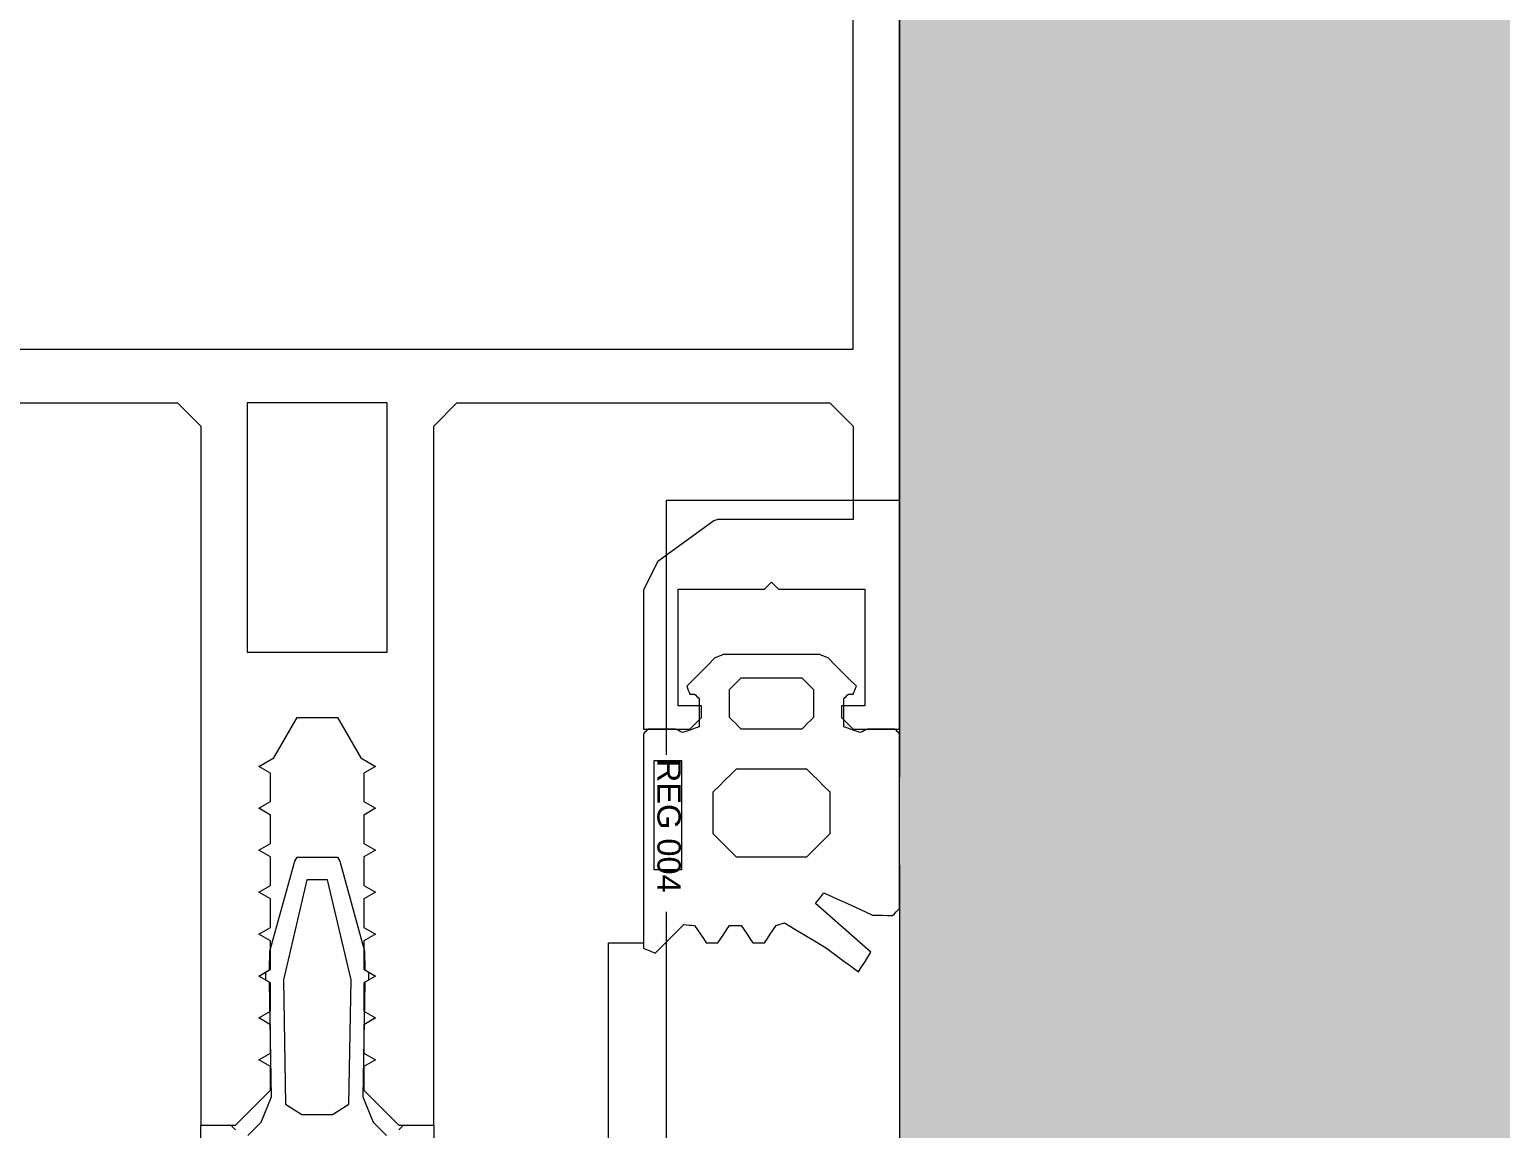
# Model space of a CAD drawing. Header units: millimetres. Extents: x -68946 to 288321, y -402657 to 324925.
# Drawn here: x 125930.6 to 125993.7, y -218728.1 to -218680.9 of the extents above; entities that cross this region are included whole.
import ezdxf

# ---------------------------------------------------------------- set-up
doc = ezdxf.new("R2010")
doc.units = ezdxf.units.MM
for name, color, linetype, lineweight in [('A-GLAZ-____-OTLN', 250, 'Continuous', 5), ('A-GLAZ-CURT-OTLN', 52, 'Continuous', 5), ('A-GLAZ-CWMG-MCUT', 51, 'Continuous', 9), ('A-GLAZ-CWMG-OTLN', 51, 'Continuous', 5), ('G-XREF-____-OTLN', 250, 'Continuous', 9)]:
    doc.layers.add(name, color=color, linetype=linetype, lineweight=lineweight)
doc.styles.add('Arial', font='arial.ttf', dxfattribs={"height": 1})

# ---------------------------------------------------------------- blocks, each defined once
blk = doc.blocks.new('PNS_Панель прямоугольная2 - Нр_Стекло - 40мм-V49-АР1_Маркировочный план 3 этажа секция 2_3')
at = {"layer": 'A-GLAZ-____-OTLN'}
h = blk.add_hatch(dxfattribs=at)
h.set_pattern_fill('FP_31', color=256, style=0, pattern_type=2)
h.set_pattern_definition([(45, (-98507.5, -39714.82), (-282.8427, 282.8427), [200, -600]), (45, (-98707.5, -39814.82), (-282.8427, 282.8427), [600, -200]), (45, (-98307.5, -39914.82), (-282.8427, 282.8427), [200, -600])])
h.paths.add_polyline_path([(502.5, 0), (501.764, 21.781), (500.5, 25.238), (500.5, 25.669), (500.5, 26.569), (500.603, 27.669), (502.5, 30.018), (502.5, 40), (492.5, 40), (492.5, 28.094), (495.5, 27.019), (492.5, 26.219), (495.5, 25.669), (495.229, 22.902), (492.5, 24.344), (492.5, 0)])
h.paths.add_polyline_path([(-492.5, 28.094), (-495.178, 28.094), (-494.187, 30.018)])
h.paths.add_polyline_path([(-492.5, 0), (-492.5, 24.344), (-495.229, 22.902), (-495.5, 25.669), (-492.5, 26.219), (-494.244, 27.469), (-492.5, 28.094), (-492.5, 40), (-502.5, 40), (-501.813, 30.018), (-500.5, 27.469), (-500.5, 26.569), (-500.846, 25.369), (-500.5, 24.818), (-502.5, 21), (-502.5, 0)])
h.paths.add_polyline_path([(495.5, 27.469), (492.5, 28.094), (494.187, 30.018), (495.178, 28.094)])
for p, q in [((-502.5, 40), (-492.5, 40)), ((-502.5, 29.062), (-502.5, 40)), ((-502.5, 0), (-502.5, 22.328))]:
    blk.add_line(p, q, dxfattribs=at)
blk = doc.blocks.new('Прямоугольный импост - Рядовой 50х200-40428490-АР1_Маркировочный план 3 этажа секция 2_3')
at = {"layer": 'A-GLAZ-CWMG-OTLN'}
blk.add_hatch(color=10, dxfattribs=at).paths.add_polyline_path([(82100, 39775.024), (83085, 39775.154), (83085, 39975.024), (82100, 39975.024), (82100, 39775.154)])
at = {"layer": 'A-GLAZ-CWMG-MCUT', "lineweight": 5}
for p, q in [((82100, 39975.024), (82100, 39842.918)), ((82100, 39839.168), (82100, 39775.024))]:
    blk.add_line(p, q, dxfattribs=at)
blk = doc.blocks.new('Прямоугольный импост - 200_dwg-V50-АР1_Маркировочный план 3 этажа секция 2_3')
at = {"layer": 'G-XREF-____-OTLN', "flags": 128}
for points in [[(227974.452, 196795.968), (227990.452, 196795.968), (227991.452, 196794.968), (227991.452, 196764.968), (227992.952, 196764.968), (227994.452, 196766.468), (227994.452, 196767.479), (227993.952, 196767.768), (227994.452, 196768.056), (227994.452, 196769.279), (227993.952, 196769.568), (227994.452, 196769.856), (227994.452, 196771.079), (227993.952, 196771.368), (227994.452, 196771.656), (227994.452, 196772.879), (227993.952, 196773.168), (227994.452, 196773.456), (227994.452, 196774.679), (227993.952, 196774.968), (227994.452, 196775.256), (227994.452, 196776.479), (227993.952, 196776.768), (227994.452, 196777.056), (227994.452, 196778.279), (227993.952, 196778.568), (227994.452, 196778.856), (227994.452, 196780.079), (227993.952, 196780.368), (227994.585, 196780.733), (227995.586, 196782.468), (227997.318, 196782.468), (227998.32, 196780.733), (227998.952, 196780.368), (227998.452, 196780.079), (227998.452, 196778.856), (227998.952, 196778.568), (227998.452, 196778.279), (227998.452, 196777.056), (227998.952, 196776.768), (227998.452, 196776.479), (227998.452, 196775.256), (227998.952, 196774.968), (227998.452, 196774.679), (227998.452, 196773.456), (227998.952, 196773.168), (227998.452, 196772.879), (227998.452, 196771.656), (227998.952, 196771.368), (227998.452, 196771.079), (227998.452, 196769.856), (227998.952, 196769.568), (227998.452, 196769.279), (227998.452, 196768.056), (227998.952, 196767.768), (227998.452, 196767.479), (227998.452, 196766.468), (227999.952, 196764.968), (228001.452, 196764.968), (228001.452, 196794.968), (228002.452, 196795.968), (228018.452, 196795.968), (228019.452, 196794.968), (228019.452, 196790.968), (228013.65, 196790.968), (228013.473, 196790.91), (228011.071, 196789.164), (228010.452, 196787.951), (228010.452, 196781.968), (228012.452, 196781.968), (228012.952, 196782.468), (228012.952, 196782.968), (228011.952, 196782.968), (228011.952, 196787.968), (228015.652, 196787.968), (228015.952, 196788.268), (228016.252, 196787.968), (228019.952, 196787.968), (228019.952, 196782.968), (228018.952, 196782.968), (228018.952, 196782.468), (228019.452, 196781.968), (228021.452, 196781.968), (228021.452, 196911.968)], [(228013.523, 196785.021), (228013.22, 196784.718), (228012.917, 196784.415), (228012.614, 196784.112), (228012.311, 196783.809)], [(228013.876, 196785.168), (228013.788, 196785.131), (228013.7, 196785.094), (228013.611, 196785.058), (228013.523, 196785.021)], [(228018.028, 196785.168), (228016.99, 196785.168), (228015.952, 196785.168), (228014.914, 196785.168), (228013.876, 196785.168)], [(228018.382, 196785.021), (228018.293, 196785.058), (228018.205, 196785.094), (228018.116, 196785.131), (228018.028, 196785.168)], [(228019.594, 196783.809), (228019.291, 196784.112), (228018.988, 196784.415), (228018.685, 196784.718), (228018.382, 196785.021)], [(228012.311, 196783.809), (228012.346, 196783.724), (228012.382, 196783.638), (228012.417, 196783.553), (228012.452, 196783.468)], [(228014.152, 196783.668), (228014.277, 196783.793), (228014.402, 196783.918), (228014.527, 196784.043), (228014.652, 196784.168)], [(228014.652, 196784.168), (228015.302, 196784.168), (228015.952, 196784.168), (228016.602, 196784.168), (228017.252, 196784.168)], [(228017.252, 196784.168), (228017.377, 196784.043), (228017.502, 196783.918), (228017.627, 196783.793), (228017.752, 196783.668)], [(228019.452, 196783.468), (228019.488, 196783.553), (228019.523, 196783.638), (228019.558, 196783.724), (228019.594, 196783.809)], [(228012.452, 196783.468), (228012.502, 196783.468), (228012.552, 196783.468), (228012.602, 196783.468), (228012.652, 196783.468)], [(228012.652, 196783.468), (228012.702, 196783.418), (228012.752, 196783.368), (228012.802, 196783.318), (228012.852, 196783.268)], [(228012.852, 196783.268), (228012.852, 196782.967), (228012.852, 196782.666), (228012.852, 196782.366), (228012.852, 196782.065)], [(228014.152, 196782.468), (228014.152, 196782.768), (228014.152, 196783.068), (228014.152, 196783.368), (228014.152, 196783.668)], [(228017.752, 196783.668), (228017.752, 196783.368), (228017.752, 196783.068), (228017.752, 196782.768), (228017.752, 196782.468)], [(228019.052, 196783.268), (228019.102, 196783.318), (228019.152, 196783.368), (228019.202, 196783.418), (228019.252, 196783.468)], [(228019.052, 196782.065), (228019.052, 196782.366), (228019.052, 196782.666), (228019.052, 196782.967), (228019.052, 196783.268)], [(228019.252, 196783.468), (228019.302, 196783.468), (228019.352, 196783.468), (228019.402, 196783.468), (228019.452, 196783.468)], [(228010.652, 196781.968), (228010.602, 196781.918), (228010.552, 196781.868), (228010.502, 196781.818), (228010.452, 196781.768)], [(228011.826, 196781.968), (228011.532, 196781.968), (228011.239, 196781.968), (228010.946, 196781.968), (228010.652, 196781.968)], [(228012.139, 196781.816), (228012.061, 196781.854), (228011.982, 196781.892), (228011.904, 196781.93), (228011.826, 196781.968)], [(228012.852, 196782.065), (228012.674, 196782.003), (228012.496, 196781.941), (228012.317, 196781.879), (228012.139, 196781.816)], [(228014.652, 196781.968), (228014.527, 196782.093), (228014.402, 196782.218), (228014.277, 196782.343), (228014.152, 196782.468)], [(228017.252, 196781.968), (228016.602, 196781.968), (228015.952, 196781.968), (228015.302, 196781.968), (228014.652, 196781.968)], [(228017.752, 196782.468), (228017.627, 196782.343), (228017.502, 196782.218), (228017.377, 196782.093), (228017.252, 196781.968)], [(228019.765, 196781.816), (228019.587, 196781.879), (228019.409, 196781.941), (228019.231, 196782.003), (228019.052, 196782.065)], [(228020.079, 196781.968), (228020, 196781.93), (228019.922, 196781.892), (228019.844, 196781.854), (228019.765, 196781.816)], [(228021.252, 196781.968), (228020.959, 196781.968), (228020.665, 196781.968), (228020.372, 196781.968), (228020.079, 196781.968)], [(228021.452, 196781.768), (228021.402, 196781.818), (228021.352, 196781.868), (228021.302, 196781.918), (228021.252, 196781.968)], [(228010.452, 196781.768), (228010.452, 196779.468), (228010.452, 196777.168), (228010.452, 196774.868), (228010.452, 196772.568)], [(228021.452, 196774.268), (228021.452, 196776.143), (228021.452, 196778.018), (228021.452, 196779.893), (228021.452, 196781.768)], [(228013.452, 196779.268), (228013.702, 196779.518), (228013.952, 196779.768), (228014.202, 196780.018), (228014.452, 196780.268)], [(228014.452, 196780.268), (228015.202, 196780.268), (228015.952, 196780.268), (228016.702, 196780.268), (228017.452, 196780.268)], [(228017.452, 196780.268), (228017.702, 196780.018), (228017.952, 196779.768), (228018.202, 196779.518), (228018.452, 196779.268)], [(228013.452, 196777.468), (228013.452, 196777.918), (228013.452, 196778.368), (228013.452, 196778.818), (228013.452, 196779.268)], [(228018.452, 196779.268), (228018.452, 196778.818), (228018.452, 196778.368), (228018.452, 196777.918), (228018.452, 196777.468)], [(228014.452, 196776.468), (228014.202, 196776.718), (228013.952, 196776.968), (228013.702, 196777.218), (228013.452, 196777.468)], [(228018.452, 196777.468), (228018.202, 196777.218), (228017.952, 196776.968), (228017.702, 196776.718), (228017.452, 196776.468)], [(227999.952, 196764.768), (228000.152, 196764.968), (228001.452, 196764.968), (228001.452, 196730.967)], [(227991.452, 196730.967), (227991.452, 196764.968), (227992.752, 196764.968), (227992.952, 196764.768)], [(227993.475, 196764.526), (227994.049, 196765.1), (227994.488, 196766.187), (227994.402, 196771.108), (227994.252, 196771.194), (227994.252, 196771.541), (227994.402, 196771.627), (227994.416, 196772.435), (227995.487, 196776.295), (227995.586, 196776.467), (227997.318, 196776.467), (227997.418, 196776.295), (227998.488, 196772.435), (227998.502, 196771.627), (227998.652, 196771.541), (227998.652, 196771.194), (227998.502, 196771.108), (227998.416, 196766.187), (227998.855, 196765.1), (227999.429, 196764.526)], [(228017.452, 196776.468), (228016.702, 196776.468), (228015.952, 196776.468), (228015.202, 196776.468), (228014.452, 196776.468)], [(228017.844, 196774.476), (228017.933, 196774.592), (228018.023, 196774.708), (228018.112, 196774.824), (228018.201, 196774.939)], [(228018.201, 196774.939), (228018.723, 196774.7), (228019.245, 196774.461), (228019.767, 196774.221), (228020.289, 196773.982)], [(228020.219, 196772.391), (228019.625, 196772.912), (228019.031, 196773.433), (228018.437, 196773.955), (228017.844, 196774.476)], [(228016.153, 196773.537), (228016.242, 196773.565), (228016.33, 196773.592), (228016.419, 196773.62), (228016.507, 196773.648)], [(228016.507, 196773.648), (228016.96, 196773.377), (228017.412, 196773.105), (228017.865, 196772.834), (228018.317, 196772.562)], [(228020.289, 196773.982), (228020.505, 196773.978), (228020.721, 196773.975), (228020.936, 196773.971), (228021.152, 196773.968)], [(228021.152, 196773.968), (228021.227, 196774.043), (228021.302, 196774.118), (228021.377, 196774.193), (228021.452, 196774.268)], [(228010.964, 196772.355), (228011.27, 196772.661), (228011.576, 196772.968), (228011.883, 196773.274), (228012.189, 196773.58)], [(228012.189, 196773.58), (228012.304, 196773.569), (228012.419, 196773.558), (228012.533, 196773.548), (228012.648, 196773.537)], [(228012.648, 196773.537), (228012.775, 196773.352), (228012.901, 196773.168), (228013.027, 196772.983), (228013.153, 196772.798)], [(228013.648, 196772.798), (228013.775, 196772.983), (228013.901, 196773.168), (228014.027, 196773.352), (228014.153, 196773.537)], [(228014.153, 196773.537), (228014.277, 196773.537), (228014.401, 196773.537), (228014.525, 196773.537), (228014.648, 196773.537)], [(228014.648, 196773.537), (228014.775, 196773.352), (228014.901, 196773.168), (228015.027, 196772.983), (228015.153, 196772.798)], [(228015.648, 196772.798), (228015.775, 196772.983), (228015.901, 196773.168), (228016.027, 196773.352), (228016.153, 196773.537)], [(228021.053, 196730.798), (228008.952, 196730.798), (228008.952, 196772.798), (228010.452, 196772.798)], [(228010.452, 196772.568), (228010.58, 196772.514), (228010.708, 196772.461), (228010.836, 196772.408), (228010.964, 196772.355)], [(228013.153, 196772.798), (228013.277, 196772.798), (228013.401, 196772.798), (228013.525, 196772.798), (228013.648, 196772.798)], [(228015.153, 196772.798), (228015.277, 196772.798), (228015.401, 196772.798), (228015.525, 196772.798), (228015.648, 196772.798)], [(228018.317, 196772.562), (228018.659, 196772.308), (228019.002, 196772.053), (228019.344, 196771.799), (228019.686, 196771.544)], [(228019.686, 196771.544), (228019.819, 196771.756), (228019.952, 196771.968), (228020.085, 196772.179), (228020.219, 196772.391)]]:
    blk.add_lwpolyline(points, dxfattribs=at)
for points in [[(227973.452, 196906.968), (227973.452, 196798.268), (228019.452, 196798.268), (228019.452, 196906.968)], [(227993.452, 196795.968), (227993.452, 196785.268), (227999.452, 196785.268), (227999.452, 196795.968)], [(228012.083, 196775.926), (228010.914, 196775.926), (228010.914, 196780.625), (228012.083, 196780.625)], [(227997.811, 196765.875), (227997.904, 196771.2), (227996.896, 196775.498), (227996.008, 196775.498), (227995.001, 196771.2), (227995.094, 196765.875), (227995.798, 196765.428), (227997.106, 196765.428)]]:
    blk.add_lwpolyline(points, close=True, dxfattribs=at)
blk = doc.blocks.new('Прямоугольный импост - 200_dwg-V218-АР1_Маркировочный план 3 этажа секция 2_3')
at = {"layer": 'G-XREF-____-OTLN', "flags": 128}
for points in [[(227974.452, 196795.968), (227990.452, 196795.968), (227991.452, 196794.968), (227991.452, 196764.968), (227992.952, 196764.968), (227994.452, 196766.468), (227994.452, 196767.479), (227993.952, 196767.768), (227994.452, 196768.056), (227994.452, 196769.279), (227993.952, 196769.568), (227994.452, 196769.856), (227994.452, 196771.079), (227993.952, 196771.368), (227994.452, 196771.656), (227994.452, 196772.879), (227993.952, 196773.168), (227994.452, 196773.456), (227994.452, 196774.679), (227993.952, 196774.968), (227994.452, 196775.256), (227994.452, 196776.479), (227993.952, 196776.768), (227994.452, 196777.056), (227994.452, 196778.279), (227993.952, 196778.568), (227994.452, 196778.856), (227994.452, 196780.079), (227993.952, 196780.368), (227994.585, 196780.733), (227995.586, 196782.468), (227997.318, 196782.468), (227998.32, 196780.733), (227998.952, 196780.368), (227998.452, 196780.079), (227998.452, 196778.856), (227998.952, 196778.568), (227998.452, 196778.279), (227998.452, 196777.056), (227998.952, 196776.768), (227998.452, 196776.479), (227998.452, 196775.256), (227998.952, 196774.968), (227998.452, 196774.679), (227998.452, 196773.456), (227998.952, 196773.168), (227998.452, 196772.879), (227998.452, 196771.656), (227998.952, 196771.368), (227998.452, 196771.079), (227998.452, 196769.856), (227998.952, 196769.568), (227998.452, 196769.279), (227998.452, 196768.056), (227998.952, 196767.768), (227998.452, 196767.479), (227998.452, 196766.468), (227999.952, 196764.968), (228001.452, 196764.968), (228001.452, 196794.968), (228002.452, 196795.968), (228018.452, 196795.968), (228019.452, 196794.968), (228019.452, 196790.968), (228013.65, 196790.968), (228013.473, 196790.91), (228011.071, 196789.164), (228010.452, 196787.951), (228010.452, 196781.968), (228012.452, 196781.968), (228012.952, 196782.468), (228012.952, 196782.968), (228011.952, 196782.968), (228011.952, 196787.968), (228015.652, 196787.968), (228015.952, 196788.268), (228016.252, 196787.968), (228019.952, 196787.968), (228019.952, 196782.968), (228018.952, 196782.968), (228018.952, 196782.468), (228019.452, 196781.968), (228021.452, 196781.968), (228021.452, 196911.968)], [(228013.523, 196785.021), (228013.22, 196784.718), (228012.917, 196784.415), (228012.614, 196784.112), (228012.311, 196783.809)], [(228013.876, 196785.168), (228013.788, 196785.131), (228013.7, 196785.094), (228013.611, 196785.058), (228013.523, 196785.021)], [(228018.028, 196785.168), (228016.99, 196785.168), (228015.952, 196785.168), (228014.914, 196785.168), (228013.876, 196785.168)], [(228018.382, 196785.021), (228018.293, 196785.058), (228018.205, 196785.094), (228018.116, 196785.131), (228018.028, 196785.168)], [(228019.594, 196783.809), (228019.291, 196784.112), (228018.988, 196784.415), (228018.685, 196784.718), (228018.382, 196785.021)], [(228012.311, 196783.809), (228012.346, 196783.724), (228012.382, 196783.638), (228012.417, 196783.553), (228012.452, 196783.468)], [(228014.152, 196783.668), (228014.277, 196783.793), (228014.402, 196783.918), (228014.527, 196784.043), (228014.652, 196784.168)], [(228014.652, 196784.168), (228015.302, 196784.168), (228015.952, 196784.168), (228016.602, 196784.168), (228017.252, 196784.168)], [(228017.252, 196784.168), (228017.377, 196784.043), (228017.502, 196783.918), (228017.627, 196783.793), (228017.752, 196783.668)], [(228019.452, 196783.468), (228019.488, 196783.553), (228019.523, 196783.638), (228019.558, 196783.724), (228019.594, 196783.809)], [(228012.452, 196783.468), (228012.502, 196783.468), (228012.552, 196783.468), (228012.602, 196783.468), (228012.652, 196783.468)], [(228012.652, 196783.468), (228012.702, 196783.418), (228012.752, 196783.368), (228012.802, 196783.318), (228012.852, 196783.268)], [(228012.852, 196783.268), (228012.852, 196782.967), (228012.852, 196782.666), (228012.852, 196782.366), (228012.852, 196782.065)], [(228014.152, 196782.468), (228014.152, 196782.768), (228014.152, 196783.068), (228014.152, 196783.368), (228014.152, 196783.668)], [(228017.752, 196783.668), (228017.752, 196783.368), (228017.752, 196783.068), (228017.752, 196782.768), (228017.752, 196782.468)], [(228019.052, 196783.268), (228019.102, 196783.318), (228019.152, 196783.368), (228019.202, 196783.418), (228019.252, 196783.468)], [(228019.052, 196782.065), (228019.052, 196782.366), (228019.052, 196782.666), (228019.052, 196782.967), (228019.052, 196783.268)], [(228019.252, 196783.468), (228019.302, 196783.468), (228019.352, 196783.468), (228019.402, 196783.468), (228019.452, 196783.468)], [(228010.652, 196781.968), (228010.602, 196781.918), (228010.552, 196781.868), (228010.502, 196781.818), (228010.452, 196781.768)], [(228011.826, 196781.968), (228011.532, 196781.968), (228011.239, 196781.968), (228010.946, 196781.968), (228010.652, 196781.968)], [(228012.139, 196781.816), (228012.061, 196781.854), (228011.982, 196781.892), (228011.904, 196781.93), (228011.826, 196781.968)], [(228012.852, 196782.065), (228012.674, 196782.003), (228012.496, 196781.941), (228012.317, 196781.879), (228012.139, 196781.816)], [(228014.652, 196781.968), (228014.527, 196782.093), (228014.402, 196782.218), (228014.277, 196782.343), (228014.152, 196782.468)], [(228017.252, 196781.968), (228016.602, 196781.968), (228015.952, 196781.968), (228015.302, 196781.968), (228014.652, 196781.968)], [(228017.752, 196782.468), (228017.627, 196782.343), (228017.502, 196782.218), (228017.377, 196782.093), (228017.252, 196781.968)], [(228019.765, 196781.816), (228019.587, 196781.879), (228019.409, 196781.941), (228019.231, 196782.003), (228019.052, 196782.065)], [(228020.079, 196781.968), (228020, 196781.93), (228019.922, 196781.892), (228019.844, 196781.854), (228019.765, 196781.816)], [(228021.252, 196781.968), (228020.959, 196781.968), (228020.665, 196781.968), (228020.372, 196781.968), (228020.079, 196781.968)], [(228021.452, 196781.768), (228021.402, 196781.818), (228021.352, 196781.868), (228021.302, 196781.918), (228021.252, 196781.968)], [(228010.452, 196781.768), (228010.452, 196779.468), (228010.452, 196777.168), (228010.452, 196774.868), (228010.452, 196772.568)], [(228021.452, 196774.268), (228021.452, 196776.143), (228021.452, 196778.018), (228021.452, 196779.893), (228021.452, 196781.768)], [(228013.452, 196779.268), (228013.702, 196779.518), (228013.952, 196779.768), (228014.202, 196780.018), (228014.452, 196780.268)], [(228014.452, 196780.268), (228015.202, 196780.268), (228015.952, 196780.268), (228016.702, 196780.268), (228017.452, 196780.268)], [(228017.452, 196780.268), (228017.702, 196780.018), (228017.952, 196779.768), (228018.202, 196779.518), (228018.452, 196779.268)], [(228013.452, 196777.468), (228013.452, 196777.918), (228013.452, 196778.368), (228013.452, 196778.818), (228013.452, 196779.268)], [(228018.452, 196779.268), (228018.452, 196778.818), (228018.452, 196778.368), (228018.452, 196777.918), (228018.452, 196777.468)], [(228014.452, 196776.468), (228014.202, 196776.718), (228013.952, 196776.968), (228013.702, 196777.218), (228013.452, 196777.468)], [(228018.452, 196777.468), (228018.202, 196777.218), (228017.952, 196776.968), (228017.702, 196776.718), (228017.452, 196776.468)], [(227999.952, 196764.768), (228000.152, 196764.968), (228001.452, 196764.968), (228001.452, 196730.967)], [(227991.452, 196730.967), (227991.452, 196764.968), (227992.752, 196764.968), (227992.952, 196764.768)], [(227993.475, 196764.526), (227994.049, 196765.1), (227994.488, 196766.187), (227994.402, 196771.108), (227994.252, 196771.194), (227994.252, 196771.541), (227994.402, 196771.627), (227994.416, 196772.435), (227995.487, 196776.295), (227995.586, 196776.467), (227997.318, 196776.467), (227997.418, 196776.295), (227998.488, 196772.435), (227998.502, 196771.627), (227998.652, 196771.541), (227998.652, 196771.194), (227998.502, 196771.108), (227998.416, 196766.187), (227998.855, 196765.1), (227999.429, 196764.526)], [(228017.452, 196776.468), (228016.702, 196776.468), (228015.952, 196776.468), (228015.202, 196776.468), (228014.452, 196776.468)], [(228017.844, 196774.476), (228017.933, 196774.592), (228018.023, 196774.708), (228018.112, 196774.824), (228018.201, 196774.939)], [(228018.201, 196774.939), (228018.723, 196774.7), (228019.245, 196774.461), (228019.767, 196774.221), (228020.289, 196773.982)], [(228020.219, 196772.391), (228019.625, 196772.912), (228019.031, 196773.433), (228018.437, 196773.955), (228017.844, 196774.476)], [(228016.153, 196773.537), (228016.242, 196773.565), (228016.33, 196773.592), (228016.419, 196773.62), (228016.507, 196773.648)], [(228016.507, 196773.648), (228016.96, 196773.377), (228017.412, 196773.105), (228017.865, 196772.834), (228018.317, 196772.562)], [(228020.289, 196773.982), (228020.505, 196773.978), (228020.721, 196773.975), (228020.936, 196773.971), (228021.152, 196773.968)], [(228021.152, 196773.968), (228021.227, 196774.043), (228021.302, 196774.118), (228021.377, 196774.193), (228021.452, 196774.268)], [(228010.964, 196772.355), (228011.27, 196772.661), (228011.576, 196772.968), (228011.883, 196773.274), (228012.189, 196773.58)], [(228012.189, 196773.58), (228012.304, 196773.569), (228012.419, 196773.558), (228012.533, 196773.548), (228012.648, 196773.537)], [(228012.648, 196773.537), (228012.775, 196773.352), (228012.901, 196773.168), (228013.027, 196772.983), (228013.153, 196772.798)], [(228013.648, 196772.798), (228013.775, 196772.983), (228013.901, 196773.168), (228014.027, 196773.352), (228014.153, 196773.537)], [(228014.153, 196773.537), (228014.277, 196773.537), (228014.401, 196773.537), (228014.525, 196773.537), (228014.648, 196773.537)], [(228014.648, 196773.537), (228014.775, 196773.352), (228014.901, 196773.168), (228015.027, 196772.983), (228015.153, 196772.798)], [(228015.648, 196772.798), (228015.775, 196772.983), (228015.901, 196773.168), (228016.027, 196773.352), (228016.153, 196773.537)], [(228021.053, 196730.798), (228008.952, 196730.798), (228008.952, 196772.798), (228010.452, 196772.798)], [(228010.452, 196772.568), (228010.58, 196772.514), (228010.708, 196772.461), (228010.836, 196772.408), (228010.964, 196772.355)], [(228013.153, 196772.798), (228013.277, 196772.798), (228013.401, 196772.798), (228013.525, 196772.798), (228013.648, 196772.798)], [(228015.153, 196772.798), (228015.277, 196772.798), (228015.401, 196772.798), (228015.525, 196772.798), (228015.648, 196772.798)], [(228018.317, 196772.562), (228018.659, 196772.308), (228019.002, 196772.053), (228019.344, 196771.799), (228019.686, 196771.544)], [(228019.686, 196771.544), (228019.819, 196771.756), (228019.952, 196771.968), (228020.085, 196772.179), (228020.219, 196772.391)]]:
    blk.add_lwpolyline(points, dxfattribs=at)
for points in [[(227973.452, 196906.968), (227973.452, 196798.268), (228019.452, 196798.268), (228019.452, 196906.968)], [(227993.452, 196795.968), (227993.452, 196785.268), (227999.452, 196785.268), (227999.452, 196795.968)], [(228012.083, 196775.926), (228010.914, 196775.926), (228010.914, 196780.625), (228012.083, 196780.625)], [(227997.811, 196765.875), (227997.904, 196771.2), (227996.896, 196775.498), (227996.008, 196775.498), (227995.001, 196771.2), (227995.094, 196765.875), (227995.798, 196765.428), (227997.106, 196765.428)]]:
    blk.add_lwpolyline(points, close=True, dxfattribs=at)
at = {"layer": 'G-XREF-____-OTLN', "color": 7, "insert": (228012.055, 196780.692), "char_height": 1, "width": 6.86838, "attachment_point": 1, "rotation": 270, "line_spacing_factor": 0.941778, "style": 'Arial'}
blk.add_mtext('REG 004', dxfattribs=at)
blk = doc.blocks.new('Прямоугольный импост - 42х50х200h-V51-АР1_Маркировочный план 3 этажа секция 2_3')
for name in ['Прямоугольный импост - 200_dwg-V50-АР1_Маркировочный план 3 этажа секция 2_3', 'Прямоугольный импост - 200_dwg-V218-АР1_Маркировочный план 3 этажа секция 2_3']:
    blk.add_blockref(name, (-227996.452, -196751.798))

msp = doc.modelspace()

# ---------------------------------------------------------------- block references
at = {"layer": 'A-GLAZ-CURT-OTLN'}
msp.add_blockref('PNS_Панель прямоугольная2 - Нр_Стекло - 40мм-V49-АР1_Маркировочный план 3 этажа секция 2_3', (126460.4057, -218741.1056), dxfattribs=at)
at = {"layer": 'A-GLAZ-CWMG-OTLN'}
msp.add_blockref('Прямоугольный импост - Рядовой 50х200-40428490-АР1_Маркировочный план 3 этажа секция 2_3', (43867.9057, -258555.9292), dxfattribs=at)
at = {"layer": 'G-XREF-____-OTLN'}
msp.add_blockref('Прямоугольный импост - 42х50х200h-V51-АР1_Маркировочный план 3 этажа секция 2_3', (125942.9057, -218741.1056), dxfattribs=at)

doc.saveas('drawing.dxf')
